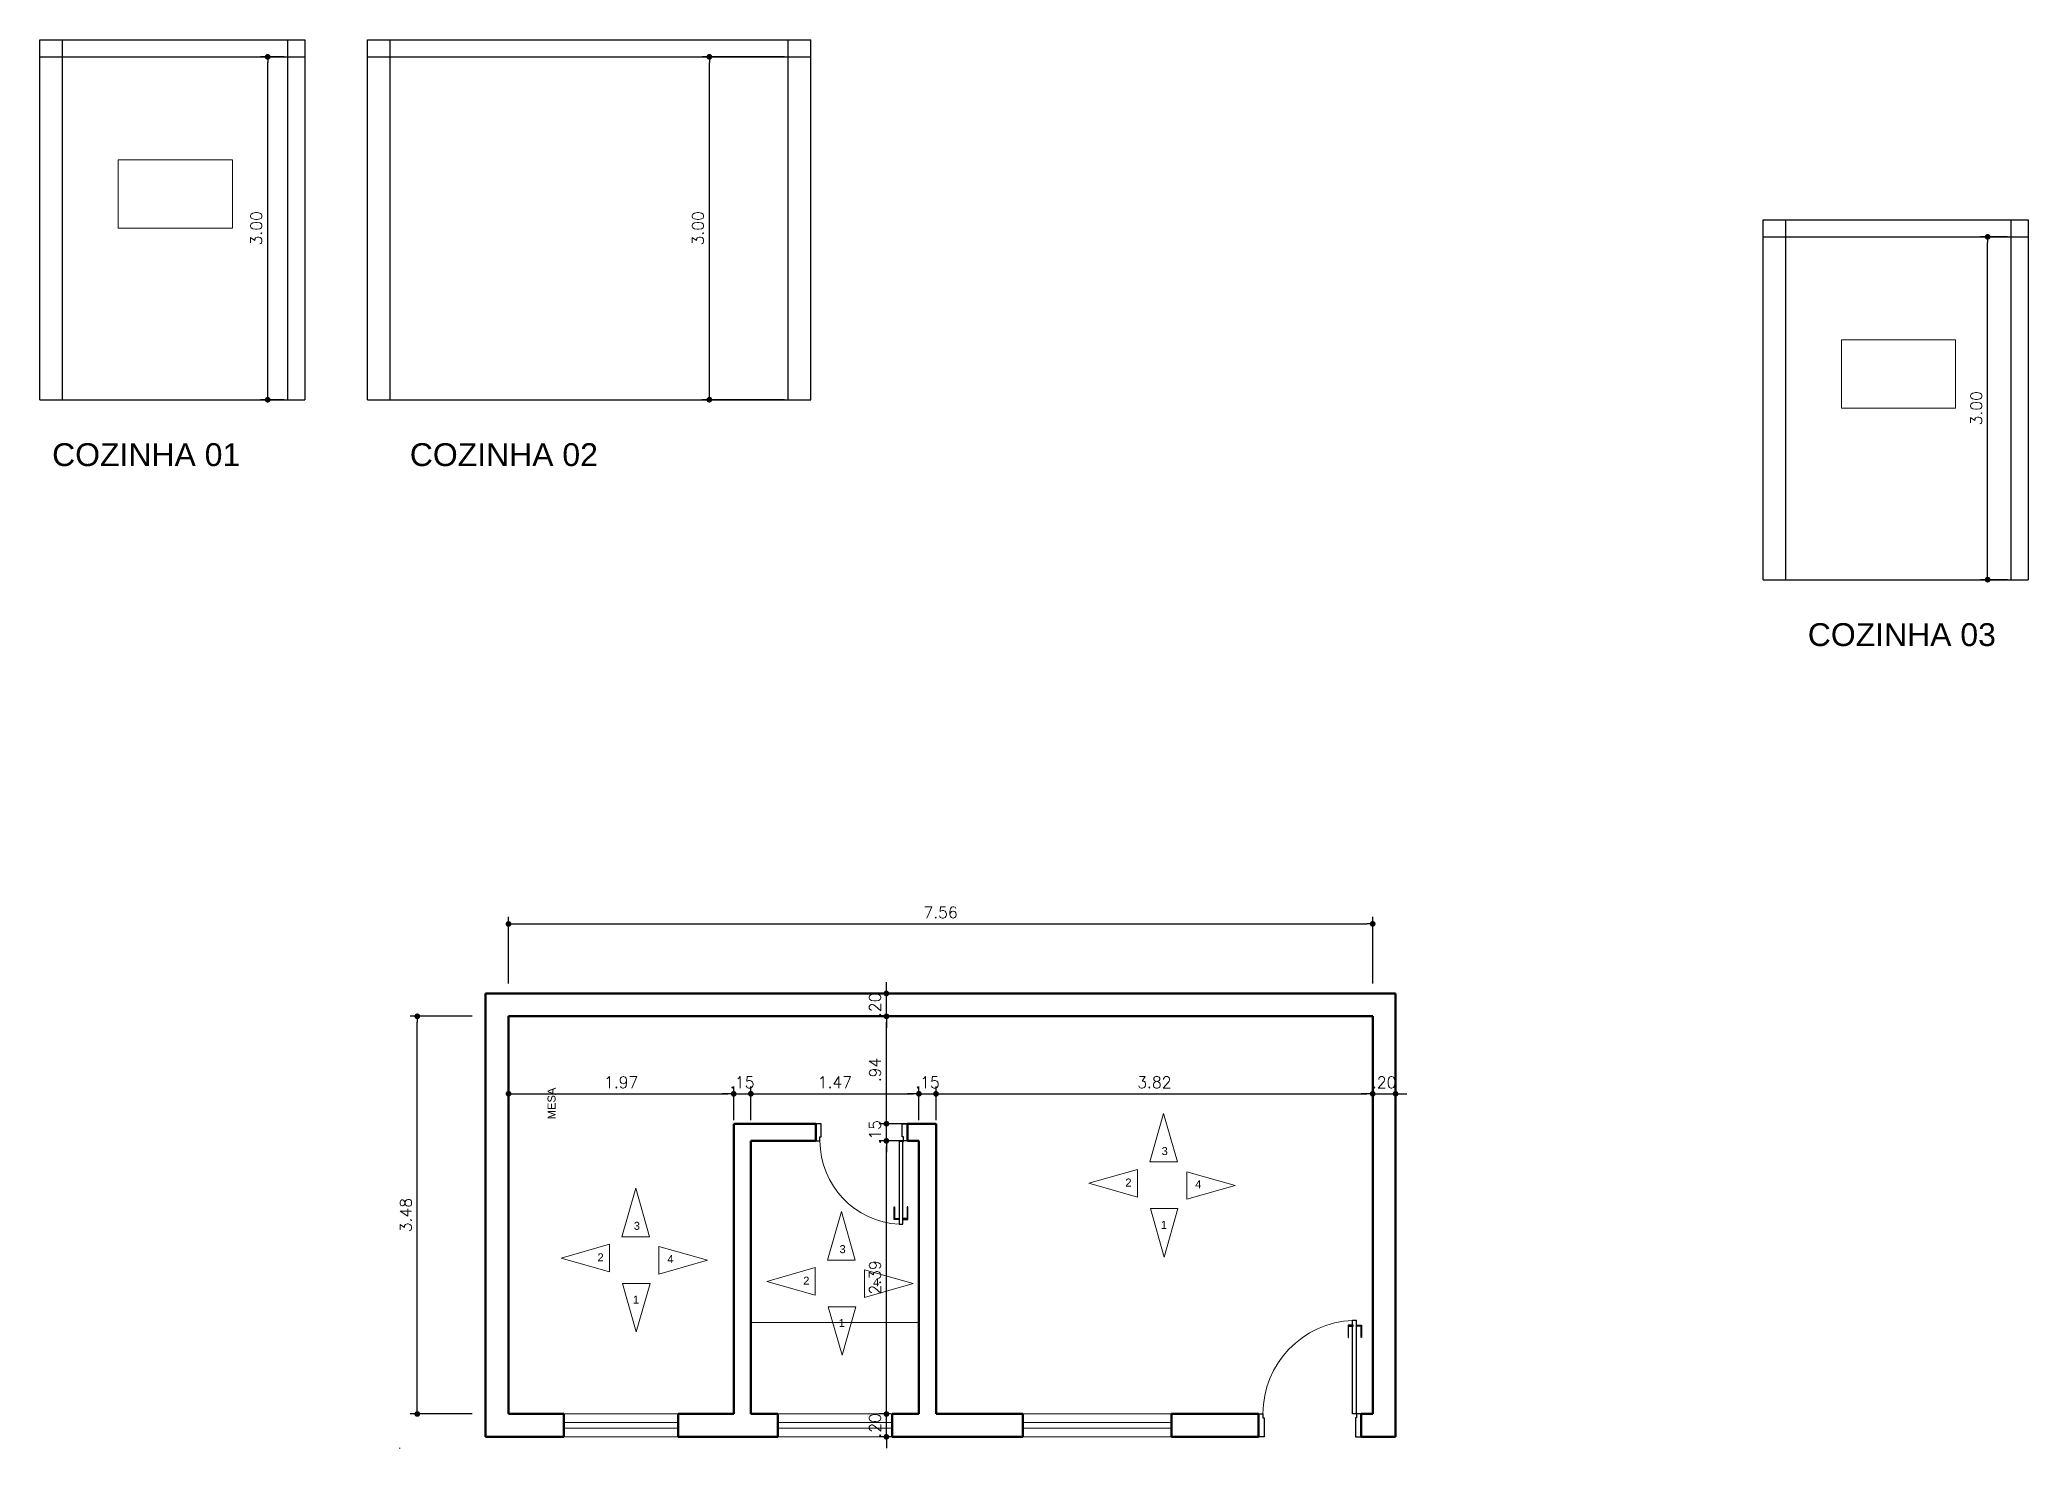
# Model space of a CAD drawing. Header units: millimetres. Extents: x -4763 to 645, y -25 to 217.
# Drawn here: x 18.76 to 36.16, y 47.9 to 60.23 of the extents above; entities that cross this region are included whole.
import ezdxf

# ---------------------------------------------------------------- set-up
doc = ezdxf.new("R2010")
doc.units = ezdxf.units.MM
doc.header["$LTSCALE"] = 0.5
doc.header["$PDMODE"] = 3
doc.linetypes.add('HIDDEN', pattern=[0.375, 0.25, -0.125])
doc.linetypes.add('HIDDEN2', pattern=[4.7625, 3.175, -1.5875])
for name, color, linetype, lineweight in [('A-TRACEJADO', 251, 'HIDDEN2', 18), ('Alvenaria-alta', 5, 'Continuous', 50), ('Alvenaria-baixa', 3, 'Continuous', 20), ('ARQ cota externa', 1, 'Continuous', 15), ('ARQ cota interna', 1, 'Continuous', 18), ('ARQ Esquadria 2', 2, 'Continuous', 20), ('ARQ Mobiliario', 34, 'Continuous', 13), ('ARQ MURO', 3, 'Continuous', 30), ('Linha-projeção', 8, 'HIDDEN', 15), ('TEXTO 01', 1, 'Continuous', 18)]:
    doc.layers.add(name, color=color, linetype=linetype, lineweight=lineweight)
for name, color, linetype in [('ARQ TEXTO 02', 3, 'Continuous'), ('DETALHE', 2, 'Continuous'), ('PORTAS', 2, 'Continuous')]:
    doc.layers.add(name, color=color, linetype=linetype)
doc.styles.add('ARIAL 25', font='arial.ttf', dxfattribs={"height": 0.25})
doc.styles.add('arial 7', font='arial.ttf', dxfattribs={"height": 0.07})
doc.styles.add('RS50', font='romans.shx', dxfattribs={"height": 0.1})
doc.dimstyles.new('Cota 50', dxfattribs={"dimscale": 0.05, "dimtxt": 0.1, "dimasz": 1, "dimexe": 1.25, "dimexo": 0.625, "dimgap": 1, "dimtad": 1, "dimzin": 4, "dimdsep": 46, "dimtxsty": 'RS50', "dimblk": 'DOT', "dimcen": 0.1, "dimclrd": 256, "dimclre": 256, "dimclrt": 256, "dimadec": 0, "dimazin": 0, "dimtfac": 1, "dimtix": 1, "dimtmove": 0, "dimatfit": 3, "dimldrblk": 'DOT', "dimfxl": 1.25, "dimarcsym": 0})

# ---------------------------------------------------------------- blocks, each defined once
blk = doc.blocks.new('_Dot')
at = {"color": 0, "linetype": 'ByBlock', "lineweight": -2}
blk.add_line((-0.5, 0), (-1, 0), dxfattribs=at)
at = {"color": 0, "linetype": 'ByBlock', "const_width": 0.5}
blk.add_lwpolyline([(-0.25, 0, 1), (0.25, 0, 1)], format="xyb", close=True, dxfattribs=at)
blk = doc.blocks.new('*D264')
at = {"layer": 'ARQ cota interna', "lineweight": -2, "transparency": 16777216}
for p, q in [((20.901, 60.078), (20.693, 60.078)), ((20.756, 57.128), (20.756, 60.028)), ((20.901, 57.078), (20.693, 57.078))]:
    blk.add_line(p, q, dxfattribs=at)
at = {"layer": 'DEFPOINTS', "color": 0, "transparency": 16777216}
for p in [(20.756, 60.078), (20.932, 60.078), (20.932, 57.078)]:
    blk.add_point(p, dxfattribs=at)
at = {"layer": 'ARQ cota interna', "lineweight": -2, "transparency": 16777216, "xscale": 0.05, "yscale": 0.05, "zscale": 0.05}
for p, rotation in [((20.756, 60.078), 90), ((20.756, 57.078), 270)]:
    blk.add_blockref('_Dot', p, dxfattribs=dict(at, rotation=rotation))
at = {"layer": 'ARQ cota interna', "transparency": 16777216, "insert": (20.656, 58.578), "char_height": 0.1, "attachment_point": 5, "rotation": 90, "style": 'RS50'}
blk.add_mtext('3.00', dxfattribs=at)
blk = doc.blocks.new('*D265')
at = {"layer": 'ARQ cota interna', "lineweight": -2, "transparency": 16777216}
for p, q in [((25.278, 60.078), (24.558, 60.078)), ((24.62, 57.128), (24.62, 60.028)), ((25.278, 57.078), (24.558, 57.078))]:
    blk.add_line(p, q, dxfattribs=at)
at = {"layer": 'DEFPOINTS', "color": 0, "transparency": 16777216}
for p in [(24.62, 60.078), (25.309, 60.078), (25.309, 57.078)]:
    blk.add_point(p, dxfattribs=at)
at = {"layer": 'ARQ cota interna', "lineweight": -2, "transparency": 16777216, "xscale": 0.05, "yscale": 0.05, "zscale": 0.05}
for p, rotation in [((24.62, 60.078), 90), ((24.62, 57.078), 270)]:
    blk.add_blockref('_Dot', p, dxfattribs=dict(at, rotation=rotation))
at = {"layer": 'ARQ cota interna', "transparency": 16777216, "insert": (24.52, 58.578), "char_height": 0.1, "attachment_point": 5, "rotation": 90, "style": 'RS50'}
blk.add_mtext('3.00', dxfattribs=at)
blk = doc.blocks.new('*D266')
at = {"layer": 'ARQ cota interna', "lineweight": -2, "transparency": 16777216}
for p, q in [((35.977, 58.503), (35.74, 58.503)), ((35.803, 55.553), (35.803, 58.453)), ((35.977, 55.503), (35.74, 55.503))]:
    blk.add_line(p, q, dxfattribs=at)
at = {"layer": 'DEFPOINTS', "color": 0, "transparency": 16777216}
for p in [(35.803, 58.503), (36.008, 58.503), (36.008, 55.503)]:
    blk.add_point(p, dxfattribs=at)
at = {"layer": 'ARQ cota interna', "lineweight": -2, "transparency": 16777216, "xscale": 0.05, "yscale": 0.05, "zscale": 0.05}
for p, rotation in [((35.803, 58.503), 90), ((35.803, 55.503), 270)]:
    blk.add_blockref('_Dot', p, dxfattribs=dict(at, rotation=rotation))
at = {"layer": 'ARQ cota interna', "transparency": 16777216, "insert": (35.703, 57.003), "char_height": 0.1, "attachment_point": 5, "rotation": 90, "style": 'RS50'}
blk.add_mtext('3.00', dxfattribs=at)
blk = doc.blocks.new('*D292')
at = {"layer": 'ARQ cota externa', "lineweight": -2, "transparency": 16777216}
for p, q in [((22.546, 51.682), (22.002, 51.682)), ((22.065, 48.252), (22.065, 51.632)), ((22.546, 48.202), (22.002, 48.202))]:
    blk.add_line(p, q, dxfattribs=at)
at = {"layer": 'DEFPOINTS', "color": 0, "transparency": 16777216}
for p in [(22.065, 51.682), (22.577, 51.682), (22.577, 48.202)]:
    blk.add_point(p, dxfattribs=at)
at = {"layer": 'ARQ cota externa', "lineweight": -2, "transparency": 16777216, "xscale": 0.05, "yscale": 0.05, "zscale": 0.05}
for p, rotation in [((22.065, 51.682), 90), ((22.065, 48.202), 270)]:
    blk.add_blockref('_Dot', p, dxfattribs=dict(at, rotation=rotation))
at = {"layer": 'ARQ cota externa', "transparency": 16777216, "insert": (21.965, 49.942), "char_height": 0.1, "attachment_point": 5, "rotation": 90, "style": 'RS50'}
blk.add_mtext('3.48', dxfattribs=at)
blk = doc.blocks.new('*D293')
at = {"layer": 'ARQ cota externa', "lineweight": -2, "transparency": 16777216}
for p, q in [((22.863, 51.969), (22.863, 52.553)), ((30.423, 51.969), (30.423, 52.553)), ((22.913, 52.491), (30.373, 52.491))]:
    blk.add_line(p, q, dxfattribs=at)
at = {"layer": 'DEFPOINTS', "color": 0, "transparency": 16777216}
for p in [(30.423, 52.491), (22.863, 51.938), (30.423, 51.938)]:
    blk.add_point(p, dxfattribs=at)
at = {"layer": 'ARQ cota externa', "lineweight": -2, "transparency": 16777216, "xscale": 0.05, "yscale": 0.05, "zscale": 0.05, "rotation": 180}
blk.add_blockref('_Dot', (22.863, 52.491), dxfattribs=at)
at = {"layer": 'ARQ cota externa', "lineweight": -2, "transparency": 16777216, "xscale": 0.05, "yscale": 0.05, "zscale": 0.05}
blk.add_blockref('_Dot', (30.423, 52.491), dxfattribs=at)
at = {"layer": 'ARQ cota externa', "transparency": 16777216, "insert": (26.643, 52.591), "char_height": 0.1, "attachment_point": 5, "style": 'RS50'}
blk.add_mtext('7.56', dxfattribs=at)
blk = doc.blocks.new('*D300')
at = {"layer": 'ARQ cota externa', "lineweight": -2, "transparency": 16777216}
for p, q in [((22.863, 50.88), (22.863, 51.067)), ((22.913, 51.004), (24.783, 51.004)), ((24.833, 50.773), (24.833, 51.067))]:
    blk.add_line(p, q, dxfattribs=at)
at = {"layer": 'DEFPOINTS', "color": 0, "transparency": 16777216}
for p in [(24.833, 51.004), (22.863, 50.849), (24.833, 50.742)]:
    blk.add_point(p, dxfattribs=at)
at = {"layer": 'ARQ cota externa', "lineweight": -2, "transparency": 16777216, "xscale": 0.05, "yscale": 0.05, "zscale": 0.05, "rotation": 180}
blk.add_blockref('_Dot', (22.863, 51.004), dxfattribs=at)
at = {"layer": 'ARQ cota externa', "lineweight": -2, "transparency": 16777216, "xscale": 0.05, "yscale": 0.05, "zscale": 0.05}
blk.add_blockref('_Dot', (24.833, 51.004), dxfattribs=at)
at = {"layer": 'ARQ cota externa', "transparency": 16777216, "insert": (23.848, 51.104), "char_height": 0.1, "attachment_point": 5, "style": 'RS50'}
blk.add_mtext('1.97', dxfattribs=at)
blk = doc.blocks.new('*D301')
at = {"layer": 'ARQ cota externa', "lineweight": -2, "transparency": 16777216}
for p, q in [((24.783, 51.004), (24.733, 51.004)), ((24.833, 50.773), (24.833, 51.067)), ((24.833, 51.004), (24.983, 51.004)), ((24.983, 50.773), (24.983, 51.067)), ((25.033, 51.004), (25.083, 51.004))]:
    blk.add_line(p, q, dxfattribs=at)
at = {"layer": 'DEFPOINTS', "color": 0, "transparency": 16777216}
for p in [(24.983, 51.004), (24.833, 50.742), (24.983, 50.742)]:
    blk.add_point(p, dxfattribs=at)
at = {"layer": 'ARQ cota externa', "lineweight": -2, "transparency": 16777216, "xscale": 0.05, "yscale": 0.05, "zscale": 0.05}
blk.add_blockref('_Dot', (24.833, 51.004), dxfattribs=at)
at = {"layer": 'ARQ cota externa', "lineweight": -2, "transparency": 16777216, "xscale": 0.05, "yscale": 0.05, "zscale": 0.05, "rotation": 180}
blk.add_blockref('_Dot', (24.983, 51.004), dxfattribs=at)
at = {"layer": 'ARQ cota externa', "transparency": 16777216, "insert": (24.908, 51.104), "char_height": 0.1, "attachment_point": 5, "style": 'RS50'}
blk.add_mtext('.15', dxfattribs=at)
blk = doc.blocks.new('*D294')
at = {"layer": 'ARQ cota externa', "lineweight": -2, "transparency": 16777216}
for p, q in [((24.983, 50.773), (24.983, 51.067)), ((25.033, 51.004), (26.403, 51.004)), ((26.453, 50.773), (26.453, 51.067))]:
    blk.add_line(p, q, dxfattribs=at)
at = {"layer": 'DEFPOINTS', "color": 0, "transparency": 16777216}
for p in [(26.453, 51.004), (24.983, 50.742), (26.453, 50.742)]:
    blk.add_point(p, dxfattribs=at)
at = {"layer": 'ARQ cota externa', "lineweight": -2, "transparency": 16777216, "xscale": 0.05, "yscale": 0.05, "zscale": 0.05, "rotation": 180}
blk.add_blockref('_Dot', (24.983, 51.004), dxfattribs=at)
at = {"layer": 'ARQ cota externa', "lineweight": -2, "transparency": 16777216, "xscale": 0.05, "yscale": 0.05, "zscale": 0.05}
blk.add_blockref('_Dot', (26.453, 51.004), dxfattribs=at)
at = {"layer": 'ARQ cota externa', "transparency": 16777216, "insert": (25.718, 51.104), "char_height": 0.1, "attachment_point": 5, "style": 'RS50'}
blk.add_mtext('1.47', dxfattribs=at)
blk = doc.blocks.new('*D302')
at = {"layer": 'ARQ cota externa', "lineweight": -2, "transparency": 16777216}
for p, q in [((26.403, 51.004), (26.353, 51.004)), ((26.453, 50.773), (26.453, 51.067)), ((26.453, 51.004), (26.603, 51.004)), ((26.603, 50.773), (26.603, 51.067)), ((26.653, 51.004), (26.703, 51.004))]:
    blk.add_line(p, q, dxfattribs=at)
at = {"layer": 'DEFPOINTS', "color": 0, "transparency": 16777216}
for p in [(26.603, 51.004), (26.453, 50.742), (26.603, 50.742)]:
    blk.add_point(p, dxfattribs=at)
at = {"layer": 'ARQ cota externa', "lineweight": -2, "transparency": 16777216, "xscale": 0.05, "yscale": 0.05, "zscale": 0.05}
blk.add_blockref('_Dot', (26.453, 51.004), dxfattribs=at)
at = {"layer": 'ARQ cota externa', "lineweight": -2, "transparency": 16777216, "xscale": 0.05, "yscale": 0.05, "zscale": 0.05, "rotation": 180}
blk.add_blockref('_Dot', (26.603, 51.004), dxfattribs=at)
at = {"layer": 'ARQ cota externa', "transparency": 16777216, "insert": (26.528, 51.104), "char_height": 0.1, "attachment_point": 5, "style": 'RS50'}
blk.add_mtext('.15', dxfattribs=at)
blk = doc.blocks.new('*D303')
at = {"layer": 'ARQ cota externa', "lineweight": -2, "transparency": 16777216}
for p, q in [((26.603, 50.773), (26.603, 51.067)), ((26.653, 51.004), (30.373, 51.004)), ((30.423, 50.773), (30.423, 51.067))]:
    blk.add_line(p, q, dxfattribs=at)
at = {"layer": 'DEFPOINTS', "color": 0, "transparency": 16777216}
for p in [(30.423, 51.004), (26.603, 50.742), (30.423, 50.742)]:
    blk.add_point(p, dxfattribs=at)
at = {"layer": 'ARQ cota externa', "lineweight": -2, "transparency": 16777216, "xscale": 0.05, "yscale": 0.05, "zscale": 0.05, "rotation": 180}
blk.add_blockref('_Dot', (26.603, 51.004), dxfattribs=at)
at = {"layer": 'ARQ cota externa', "lineweight": -2, "transparency": 16777216, "xscale": 0.05, "yscale": 0.05, "zscale": 0.05}
blk.add_blockref('_Dot', (30.423, 51.004), dxfattribs=at)
at = {"layer": 'ARQ cota externa', "transparency": 16777216, "insert": (28.513, 51.104), "char_height": 0.1, "attachment_point": 5, "style": 'RS50'}
blk.add_mtext('3.82', dxfattribs=at)
blk = doc.blocks.new('*D304')
at = {"layer": 'ARQ cota externa', "lineweight": -2, "transparency": 16777216}
for p, q in [((30.373, 51.004), (30.323, 51.004)), ((30.423, 50.773), (30.423, 51.067)), ((30.423, 51.004), (30.623, 51.004)), ((30.623, 51.035), (30.623, 51.067)), ((30.673, 51.004), (30.723, 51.004))]:
    blk.add_line(p, q, dxfattribs=at)
at = {"layer": 'DEFPOINTS', "color": 0, "transparency": 16777216}
for p in [(30.623, 51.004), (30.623, 51.004), (30.423, 50.742)]:
    blk.add_point(p, dxfattribs=at)
at = {"layer": 'ARQ cota externa', "lineweight": -2, "transparency": 16777216, "xscale": 0.05, "yscale": 0.05, "zscale": 0.05}
blk.add_blockref('_Dot', (30.423, 51.004), dxfattribs=at)
at = {"layer": 'ARQ cota externa', "lineweight": -2, "transparency": 16777216, "xscale": 0.05, "yscale": 0.05, "zscale": 0.05, "rotation": 180}
blk.add_blockref('_Dot', (30.623, 51.004), dxfattribs=at)
at = {"layer": 'ARQ cota externa', "transparency": 16777216, "insert": (30.523, 51.104), "char_height": 0.1, "attachment_point": 5, "style": 'RS50'}
blk.add_mtext('.20', dxfattribs=at)
blk = doc.blocks.new('*D295')
at = {"layer": 'ARQ cota externa', "lineweight": -2, "transparency": 16777216}
for p, q in [((26.204, 48.202), (26.106, 48.202)), ((26.169, 48.252), (26.169, 48.302)), ((26.169, 48.002), (26.169, 48.202)), ((26.204, 48.002), (26.106, 48.002)), ((26.169, 47.952), (26.169, 47.902))]:
    blk.add_line(p, q, dxfattribs=at)
at = {"layer": 'DEFPOINTS', "color": 0, "transparency": 16777216}
for p in [(26.169, 48.202), (26.236, 48.202), (26.236, 48.002)]:
    blk.add_point(p, dxfattribs=at)
at = {"layer": 'ARQ cota externa', "lineweight": -2, "transparency": 16777216, "xscale": 0.05, "yscale": 0.05, "zscale": 0.05}
for p, rotation in [((26.169, 48.202), 270), ((26.169, 48.002), 90)]:
    blk.add_blockref('_Dot', p, dxfattribs=dict(at, rotation=rotation))
at = {"layer": 'ARQ cota externa', "transparency": 16777216, "insert": (26.069, 48.102), "char_height": 0.1, "attachment_point": 5, "rotation": 90, "style": 'RS50'}
blk.add_mtext('.20', dxfattribs=at)
blk = doc.blocks.new('*D296')
at = {"layer": 'ARQ cota externa', "lineweight": -2, "transparency": 16777216}
for p, q in [((26.422, 50.592), (26.106, 50.592)), ((26.169, 48.252), (26.169, 50.542)), ((26.204, 48.202), (26.106, 48.202))]:
    blk.add_line(p, q, dxfattribs=at)
at = {"layer": 'DEFPOINTS', "color": 0, "transparency": 16777216}
for p in [(26.169, 50.592), (26.453, 50.592), (26.236, 48.202)]:
    blk.add_point(p, dxfattribs=at)
at = {"layer": 'ARQ cota externa', "lineweight": -2, "transparency": 16777216, "xscale": 0.05, "yscale": 0.05, "zscale": 0.05}
for p, rotation in [((26.169, 50.592), 90), ((26.169, 48.202), 270)]:
    blk.add_blockref('_Dot', p, dxfattribs=dict(at, rotation=rotation))
at = {"layer": 'ARQ cota externa', "transparency": 16777216, "insert": (26.069, 49.397), "char_height": 0.1, "attachment_point": 5, "rotation": 90, "style": 'RS50'}
blk.add_mtext('2.39', dxfattribs=at)
blk = doc.blocks.new('*D297')
at = {"layer": 'ARQ cota externa', "lineweight": -2, "transparency": 16777216}
for p, q in [((26.169, 50.792), (26.169, 50.842)), ((26.422, 50.742), (26.106, 50.742)), ((26.169, 50.592), (26.169, 50.742)), ((26.422, 50.592), (26.106, 50.592)), ((26.169, 50.542), (26.169, 50.492))]:
    blk.add_line(p, q, dxfattribs=at)
at = {"layer": 'DEFPOINTS', "color": 0, "transparency": 16777216}
for p in [(26.169, 50.742), (26.453, 50.742), (26.453, 50.592)]:
    blk.add_point(p, dxfattribs=at)
at = {"layer": 'ARQ cota externa', "lineweight": -2, "transparency": 16777216, "xscale": 0.05, "yscale": 0.05, "zscale": 0.05}
for p, rotation in [((26.169, 50.742), 270), ((26.169, 50.592), 90)]:
    blk.add_blockref('_Dot', p, dxfattribs=dict(at, rotation=rotation))
at = {"layer": 'ARQ cota externa', "transparency": 16777216, "insert": (26.069, 50.667), "char_height": 0.1, "attachment_point": 5, "rotation": 90, "style": 'RS50'}
blk.add_mtext('.15', dxfattribs=at)
blk = doc.blocks.new('*D298')
at = {"layer": 'ARQ cota externa', "lineweight": -2, "transparency": 16777216}
for p, q in [((26.138, 51.682), (26.106, 51.682)), ((26.169, 50.792), (26.169, 51.632)), ((26.422, 50.742), (26.106, 50.742))]:
    blk.add_line(p, q, dxfattribs=at)
at = {"layer": 'DEFPOINTS', "color": 0, "transparency": 16777216}
for p in [(26.169, 51.682), (26.169, 51.682), (26.453, 50.742)]:
    blk.add_point(p, dxfattribs=at)
at = {"layer": 'ARQ cota externa', "lineweight": -2, "transparency": 16777216, "xscale": 0.05, "yscale": 0.05, "zscale": 0.05}
for p, rotation in [((26.169, 51.682), 90), ((26.169, 50.742), 270)]:
    blk.add_blockref('_Dot', p, dxfattribs=dict(at, rotation=rotation))
at = {"layer": 'ARQ cota externa', "transparency": 16777216, "insert": (26.069, 51.212), "char_height": 0.1, "attachment_point": 5, "rotation": 90, "style": 'RS50'}
blk.add_mtext('.94', dxfattribs=at)
blk = doc.blocks.new('*D299')
at = {"layer": 'ARQ cota externa', "lineweight": -2, "transparency": 16777216}
for p, q in [((26.138, 51.882), (26.106, 51.882)), ((26.169, 51.932), (26.169, 51.982)), ((26.169, 51.682), (26.169, 51.882)), ((26.138, 51.682), (26.106, 51.682)), ((26.169, 51.632), (26.169, 51.582))]:
    blk.add_line(p, q, dxfattribs=at)
at = {"layer": 'DEFPOINTS', "color": 0, "transparency": 16777216}
for p in [(26.169, 51.882), (26.169, 51.882), (26.169, 51.682)]:
    blk.add_point(p, dxfattribs=at)
at = {"layer": 'ARQ cota externa', "lineweight": -2, "transparency": 16777216, "xscale": 0.05, "yscale": 0.05, "zscale": 0.05}
for p, rotation in [((26.169, 51.882), 270), ((26.169, 51.682), 90)]:
    blk.add_blockref('_Dot', p, dxfattribs=dict(at, rotation=rotation))
at = {"layer": 'ARQ cota externa', "transparency": 16777216, "insert": (26.069, 51.782), "char_height": 0.1, "attachment_point": 5, "rotation": 90, "style": 'RS50'}
blk.add_mtext('.20', dxfattribs=at)
blk = doc.blocks.new('P70')
at = {"layer": 'A-TRACEJADO'}
blk.add_arc((-0.149, -0.033), 0.732, 183.0662, 269.9559, dxfattribs=at)
at = {"layer": 'DETALHE', "color": 1}
for points in [[(-0.837, -0.042), (-0.837, 0.003), (-0.728, 0.003), (-0.728, -0.001), (-0.829, -0.001), (-0.829, -0.042)], [(-0.837, -0.072), (-0.837, -0.117), (-0.728, -0.117), (-0.728, -0.113), (-0.829, -0.113), (-0.829, -0.072)]]:
    blk.add_lwpolyline(points, close=True, dxfattribs=at)
at = {"layer": 'DETALHE', "color": 2}
for points in [[(-0.15, 0), (-0.15, -0.035), (-0.115, -0.035), (-0.115, -0.045), (0, -0.045), (0, 0)], [(-0.15, -0.8), (-0.15, -0.765), (-0.115, -0.765), (-0.115, -0.755), (0, -0.755), (0, -0.8)]]:
    blk.add_lwpolyline(points, close=True, dxfattribs=at)
blk.add_lwpolyline([(-0.88, -0.072), (-0.88, -0.041), (-0.156, -0.041), (-0.156, -0.072), (-0.88, -0.072)], dxfattribs=at)
blk.add_circle((-0.153, -0.038), 0.00326, dxfattribs=at)

msp = doc.modelspace()

# ---------------------------------------------------------------- linework, layer by layer
at = {"layer": 'Alvenaria-alta'}
for p, q in [((30.62284, 51.88218), (22.66284, 51.88218)), ((22.66284, 51.88218), (22.66284, 48.00218)), ((30.62284, 48.00218), (30.62284, 51.88218)), ((30.42284, 51.68218), (22.86284, 51.68218)), ((22.86284, 51.68218), (22.86284, 48.20218)), ((30.42284, 48.20218), (30.42284, 51.68218)), ((25.55284, 50.74218), (24.83284, 50.74218)), ((24.83284, 50.74218), (24.83284, 48.20218)), ((25.55284, 50.59218), (25.55284, 50.74218)), ((26.60284, 50.74218), (26.35284, 50.74218)), ((26.35284, 50.59218), (26.35284, 50.74218)), ((26.60284, 50.74218), (26.60284, 48.20218)), ((25.55284, 50.59218), (24.98284, 50.59218)), ((24.98284, 50.59218), (24.98284, 48.20218)), ((26.45284, 50.59218), (26.35284, 50.59218)), ((26.45284, 50.59218), (26.45284, 48.20218)), ((22.86284, 48.20218), (23.34784, 48.20218)), ((23.34784, 48.20218), (23.34784, 48.00218)), ((24.34784, 48.20218), (24.83284, 48.20218)), ((24.34784, 48.20218), (24.34784, 48.00218)), ((24.98284, 48.20218), (25.21784, 48.20218)), ((25.21784, 48.20218), (25.21784, 48.00218)), ((26.21784, 48.20218), (26.45284, 48.20218)), ((26.21784, 48.20218), (26.21784, 48.00218)), ((26.60284, 48.20218), (27.36284, 48.20218)), ((27.36284, 48.20218), (27.36284, 48.00218)), ((28.66284, 48.20218), (29.42284, 48.20218)), ((28.66284, 48.20218), (28.66284, 48.00218)), ((29.42284, 48.20218), (29.42284, 48.00218)), ((30.32284, 48.20218), (30.42284, 48.20218)), ((30.32284, 48.20218), (30.32284, 48.00218)), ((22.66284, 48.00218), (23.34784, 48.00218)), ((24.34784, 48.00218), (25.21784, 48.00218)), ((26.21784, 48.00218), (27.36284, 48.00218)), ((28.66284, 48.00218), (29.42284, 48.00218)), ((30.32284, 48.00218), (30.62284, 48.00218))]:
    msp.add_line(p, q, dxfattribs=at)
at = {"layer": 'ARQ Esquadria 2'}
for p, q in [((19.44726, 59.17789), (20.44726, 59.17789)), ((19.44726, 58.57789), (19.44726, 59.17789)), ((20.44726, 58.57789), (20.44726, 59.17789)), ((19.44726, 58.57789), (20.44726, 58.57789)), ((34.52289, 57.60289), (35.52289, 57.60289)), ((34.52289, 57.00289), (34.52289, 57.60289)), ((35.52289, 57.00289), (35.52289, 57.60289)), ((34.52289, 57.00289), (35.52289, 57.00289)), ((23.34784, 48.20218), (24.34784, 48.20218)), ((25.21784, 48.20218), (26.21784, 48.20218)), ((27.36284, 48.20218), (28.66284, 48.20218)), ((23.34784, 48.12718), (24.34784, 48.12718)), ((23.34784, 48.07718), (24.34784, 48.07718)), ((25.21784, 48.12718), (26.21784, 48.12718)), ((25.21784, 48.07718), (26.21784, 48.07718)), ((27.36284, 48.12718), (28.66284, 48.12718)), ((27.36284, 48.07718), (28.66284, 48.07718)), ((23.34784, 48.00218), (24.34784, 48.00218)), ((25.21784, 48.00218), (26.21784, 48.00218)), ((27.36284, 48.00218), (28.66284, 48.00218))]:
    msp.add_line(p, q, dxfattribs=at)
at = {"layer": 'ARQ Mobiliario'}
msp.add_line((24.98284, 49.00218), (26.45284, 49.00218), dxfattribs=at)
at = {"layer": 'ARQ Mobiliario', "color": 1, "true_color": 0xf41a1a}
msp.add_line((21.90538, 47.90218), (21.91487, 47.90218), dxfattribs=at)
at = {"layer": 'ARQ MURO'}
for p, q in [((18.76226, 60.22789), (21.08226, 60.22789)), ((18.76226, 57.07789), (18.76226, 60.22789)), ((18.96226, 57.07789), (18.96226, 60.22789)), ((20.93226, 57.07789), (20.93226, 60.22789)), ((21.08226, 60.22789), (21.08226, 57.07789)), ((21.62906, 60.22789), (25.50906, 60.22789)), ((21.62906, 57.07789), (21.62906, 60.22789)), ((21.82906, 57.07789), (21.82906, 60.22789)), ((25.30906, 57.07789), (25.30906, 60.22789)), ((25.50906, 57.07789), (25.50906, 60.22789)), ((18.76226, 60.07789), (21.08226, 60.07789)), ((21.62906, 60.07789), (25.50906, 60.07789)), ((33.83789, 58.65289), (36.15789, 58.65289)), ((33.83789, 55.50289), (33.83789, 58.65289)), ((34.03789, 55.50289), (34.03789, 58.65289)), ((36.00789, 55.50289), (36.00789, 58.65289)), ((36.15789, 58.65289), (36.15789, 55.50289)), ((33.83789, 58.50289), (36.15789, 58.50289)), ((18.76226, 57.07789), (21.08226, 57.07789)), ((21.62906, 57.07789), (25.50906, 57.07789)), ((33.83789, 55.50289), (36.15789, 55.50289))]:
    msp.add_line(p, q, dxfattribs=at)
at = {"layer": 'DETALHE', "color": 1}
for points in [[(30.25151, 48.97852), (30.20734, 48.97852), (30.20734, 48.87042), (30.21063, 48.87042), (30.21063, 48.97052), (30.25151, 48.97052)], [(30.28241, 48.97852), (30.32659, 48.97852), (30.32659, 48.87042), (30.3233, 48.87042), (30.3233, 48.97052), (30.28241, 48.97052)]]:
    msp.add_lwpolyline(points, close=True, dxfattribs=at)
at = {"layer": 'Linha-projeção', "linetype": 'HIDDEN2'}
msp.add_arc((30.28284, 48.20218), 0.82, 92.444068, 180, dxfattribs=at)
at = {"layer": 'PORTAS'}
for p, q in [((30.24784, 48.20218), (30.24784, 49.02218)), ((30.24784, 49.02218), (30.28284, 49.02218)), ((30.28284, 48.20218), (30.28284, 49.02218)), ((29.42284, 48.20218), (29.46284, 48.20218)), ((29.46284, 48.20218), (29.46284, 48.16718)), ((30.32284, 48.20218), (30.24784, 48.20218)), ((30.32284, 48.20218), (30.28284, 48.20218)), ((30.28284, 48.20218), (30.28284, 48.16718)), ((29.46284, 48.16718), (29.47284, 48.16718)), ((29.47284, 48.16718), (29.47284, 48.00218)), ((30.28284, 48.16718), (30.27284, 48.16718)), ((30.27284, 48.16718), (30.27284, 48.00218)), ((29.47284, 48.00218), (29.42284, 48.00218)), ((30.27284, 48.00218), (30.32284, 48.00218))]:
    msp.add_line(p, q, dxfattribs=at)
at = {"layer": 'TEXTO 01'}
for p, q in [((28.59333, 50.83242), (28.4726, 50.40755)), ((28.71406, 50.40755), (28.59333, 50.83242)), ((28.36464, 50.3416), (27.93976, 50.22087)), ((29.22137, 50.20142), (28.7965, 50.32215)), ((23.97571, 50.1783), (23.85498, 49.75343)), ((24.09644, 49.75343), (23.97571, 50.1783)), ((27.93976, 50.22087), (28.36464, 50.10014)), ((28.7965, 50.08069), (29.22137, 50.20142)), ((25.77522, 49.97406), (25.65449, 49.54918)), ((25.89595, 49.54918), (25.77522, 49.97406)), ((28.47806, 49.99881), (28.59879, 49.57394)), ((28.59879, 49.57394), (28.71952, 49.99881)), ((23.74702, 49.68748), (23.32215, 49.56675)), ((24.60376, 49.5473), (24.17888, 49.66803)), ((23.32215, 49.56675), (23.74702, 49.44602)), ((24.17888, 49.42657), (24.60376, 49.5473)), ((25.54653, 49.48323), (25.12165, 49.36251)), ((26.40326, 49.34305), (25.97839, 49.46378)), ((23.86044, 49.34469), (23.98117, 48.91982)), ((23.98117, 48.91982), (24.1019, 49.34469)), ((25.12165, 49.36251), (25.54653, 49.24178)), ((25.97839, 49.22233), (26.40326, 49.34305)), ((25.65995, 49.14044), (25.78068, 48.71557)), ((25.78068, 48.71557), (25.90141, 49.14044))]:
    msp.add_line(p, q, dxfattribs=at)
for points in [[(28.36464, 50.3416), (28.36464, 50.10014)], [(28.71406, 50.40755), (28.4726, 50.40755)], [(28.7965, 50.08069), (28.7965, 50.32215)], [(28.47806, 49.99881), (28.71952, 49.99881)], [(24.09644, 49.75343), (23.85498, 49.75343)], [(23.74702, 49.68748), (23.74702, 49.44602)], [(24.17888, 49.42657), (24.17888, 49.66803)], [(25.54653, 49.48323), (25.54653, 49.24178)], [(25.89595, 49.54918), (25.65449, 49.54918)], [(25.97839, 49.22233), (25.97839, 49.46378)], [(23.86044, 49.34469), (24.1019, 49.34469)], [(25.65995, 49.14044), (25.90141, 49.14044)]]:
    msp.add_lwpolyline(points, dxfattribs=at)

# ---------------------------------------------------------------- block references
at = {"layer": 'Alvenaria-baixa', "xscale": -1, "rotation": 270}
msp.add_blockref('P70', (26.35284, 50.74218), dxfattribs=at)

# ---------------------------------------------------------------- texts
at = {"layer": 'ARQ cota externa', "insert": (23.20418, 50.78052), "char_height": 0.07, "attachment_point": 1, "rotation": 90, "style": 'arial 7'}
msp.add_mtext_dynamic_manual_height_columns('MESA', width=0.4325758, gutter_width=0.35, heights=[0], dxfattribs=at)
at = {"layer": 'ARQ TEXTO 02', "style": 'ARIAL 25'}
for s, p in [('COZINHA 01', (18.87033, 56.49721)), ('COZINHA 02', (21.99953, 56.49721)), ('COZINHA 03', (34.2294, 54.92221))]:
    msp.add_text(s, height=0.2, dxfattribs=at).set_placement(p)
at = {"layer": 'TEXTO 01', "char_height": 0.07, "attachment_point": 1, "style": 'arial 7'}
for s, insert in [('3', (28.57637, 50.53779)), ('2', (28.25912, 50.26224)), ('4', (28.87018, 50.2474)), ('3', (23.95875, 49.88367)), ('1', (28.56935, 49.89159)), ('2', (23.6415, 49.60812)), ('4', (24.25256, 49.59328)), ('3', (25.75826, 49.67943)), ('2', (25.44101, 49.40388)), ('1', (23.95174, 49.23747)), ('4', (26.05207, 49.38904)), ('1', (25.75125, 49.03323))]:
    msp.add_mtext_dynamic_manual_height_columns(s, width=0.1864816, gutter_width=0.35, heights=[0], dxfattribs=dict(at, insert=insert))

# ---------------------------------------------------------------- dimensions: what is measured, and where the dimension line sits
at = {"layer": 'ARQ cota externa'}
for base, p1, p2, picture, middle in [((30.42284, 52.49062), (22.86284, 51.93772), (30.42284, 51.93772), '*D293', (26.64284, 52.59062)), ((24.83284, 51.00417), (22.86284, 50.84917), (24.83284, 50.74218), '*D300', (23.84784, 51.10417))]:
    dim = msp.add_linear_dim(base=base, p1=p1, p2=p2, dimstyle='Cota 50', dxfattribs=at)
    dim.commit()
    dim.dimension.update_dxf_attribs({"geometry": picture, "text_midpoint": middle})
for base, p1, p2, picture, middle in [((26.16892, 51.88218), (26.16892, 51.68218), (26.16892, 51.88218), '*D299', (26.06892, 51.78218)), ((26.16892, 51.68218), (26.45284, 50.74218), (26.16892, 51.68218), '*D298', (26.06892, 51.21218)), ((26.16892, 50.74218), (26.45284, 50.59218), (26.45284, 50.74218), '*D297', (26.06892, 50.66718)), ((26.16892, 50.59218), (26.2357, 48.20218), (26.45284, 50.59218), '*D296', (26.06892, 49.39718))]:
    dim = msp.add_linear_dim(base=base, p1=p1, p2=p2, angle=90, dimstyle='Cota 50', override={"dimtmove": 1}, dxfattribs=at)
    dim.commit()
    dim.dimension.update_dxf_attribs({"geometry": picture, "text_midpoint": middle})
for base, p1, p2, picture, middle in [((22.06487, 51.68218), (22.57737, 48.20218), (22.57737, 51.68218), '*D292', (21.96487, 49.94218)), ((26.16892, 48.20218), (26.2357, 48.00218), (26.2357, 48.20218), '*D295', (26.06892, 48.10218))]:
    dim = msp.add_linear_dim(base=base, p1=p1, p2=p2, angle=90, dimstyle='Cota 50', dxfattribs=at)
    dim.commit()
    dim.dimension.update_dxf_attribs({"geometry": picture, "text_midpoint": middle})
for base, p1, p2, picture, middle in [((24.98284, 51.00417), (24.83284, 50.74218), (24.98284, 50.74218), '*D301', (24.90784, 51.10417)), ((26.45284, 51.00417), (24.98284, 50.74218), (26.45284, 50.74218), '*D294', (25.71784, 51.10417)), ((26.60284, 51.00417), (26.45284, 50.74218), (26.60284, 50.74218), '*D302', (26.52784, 51.10417)), ((30.42284, 51.00417), (26.60284, 50.74218), (30.42284, 50.74218), '*D303', (28.51284, 51.10417)), ((30.62284, 51.00417), (30.42284, 50.74218), (30.62284, 51.00417), '*D304', (30.52284, 51.10417))]:
    dim = msp.add_linear_dim(base=base, p1=p1, p2=p2, dimstyle='Cota 50', override={"dimtmove": 1}, dxfattribs=at)
    dim.commit()
    dim.dimension.update_dxf_attribs({"geometry": picture, "text_midpoint": middle})
at = {"layer": 'ARQ cota interna'}
for base, p1, p2, picture, middle in [((20.7556, 60.07789), (20.93226, 57.07789), (20.93226, 60.07789), '*D264', (20.6556, 58.57789)), ((24.62016, 60.07789), (25.30906, 57.07789), (25.30906, 60.07789), '*D265', (24.52016, 58.57789)), ((35.80294, 58.50289), (36.00789, 55.50289), (36.00789, 58.50289), '*D266', (35.70294, 57.00289))]:
    dim = msp.add_linear_dim(base=base, p1=p1, p2=p2, angle=90, dimstyle='Cota 50', dxfattribs=at)
    dim.commit()
    dim.dimension.update_dxf_attribs({"geometry": picture, "text_midpoint": middle})

doc.saveas('drawing.dxf')
